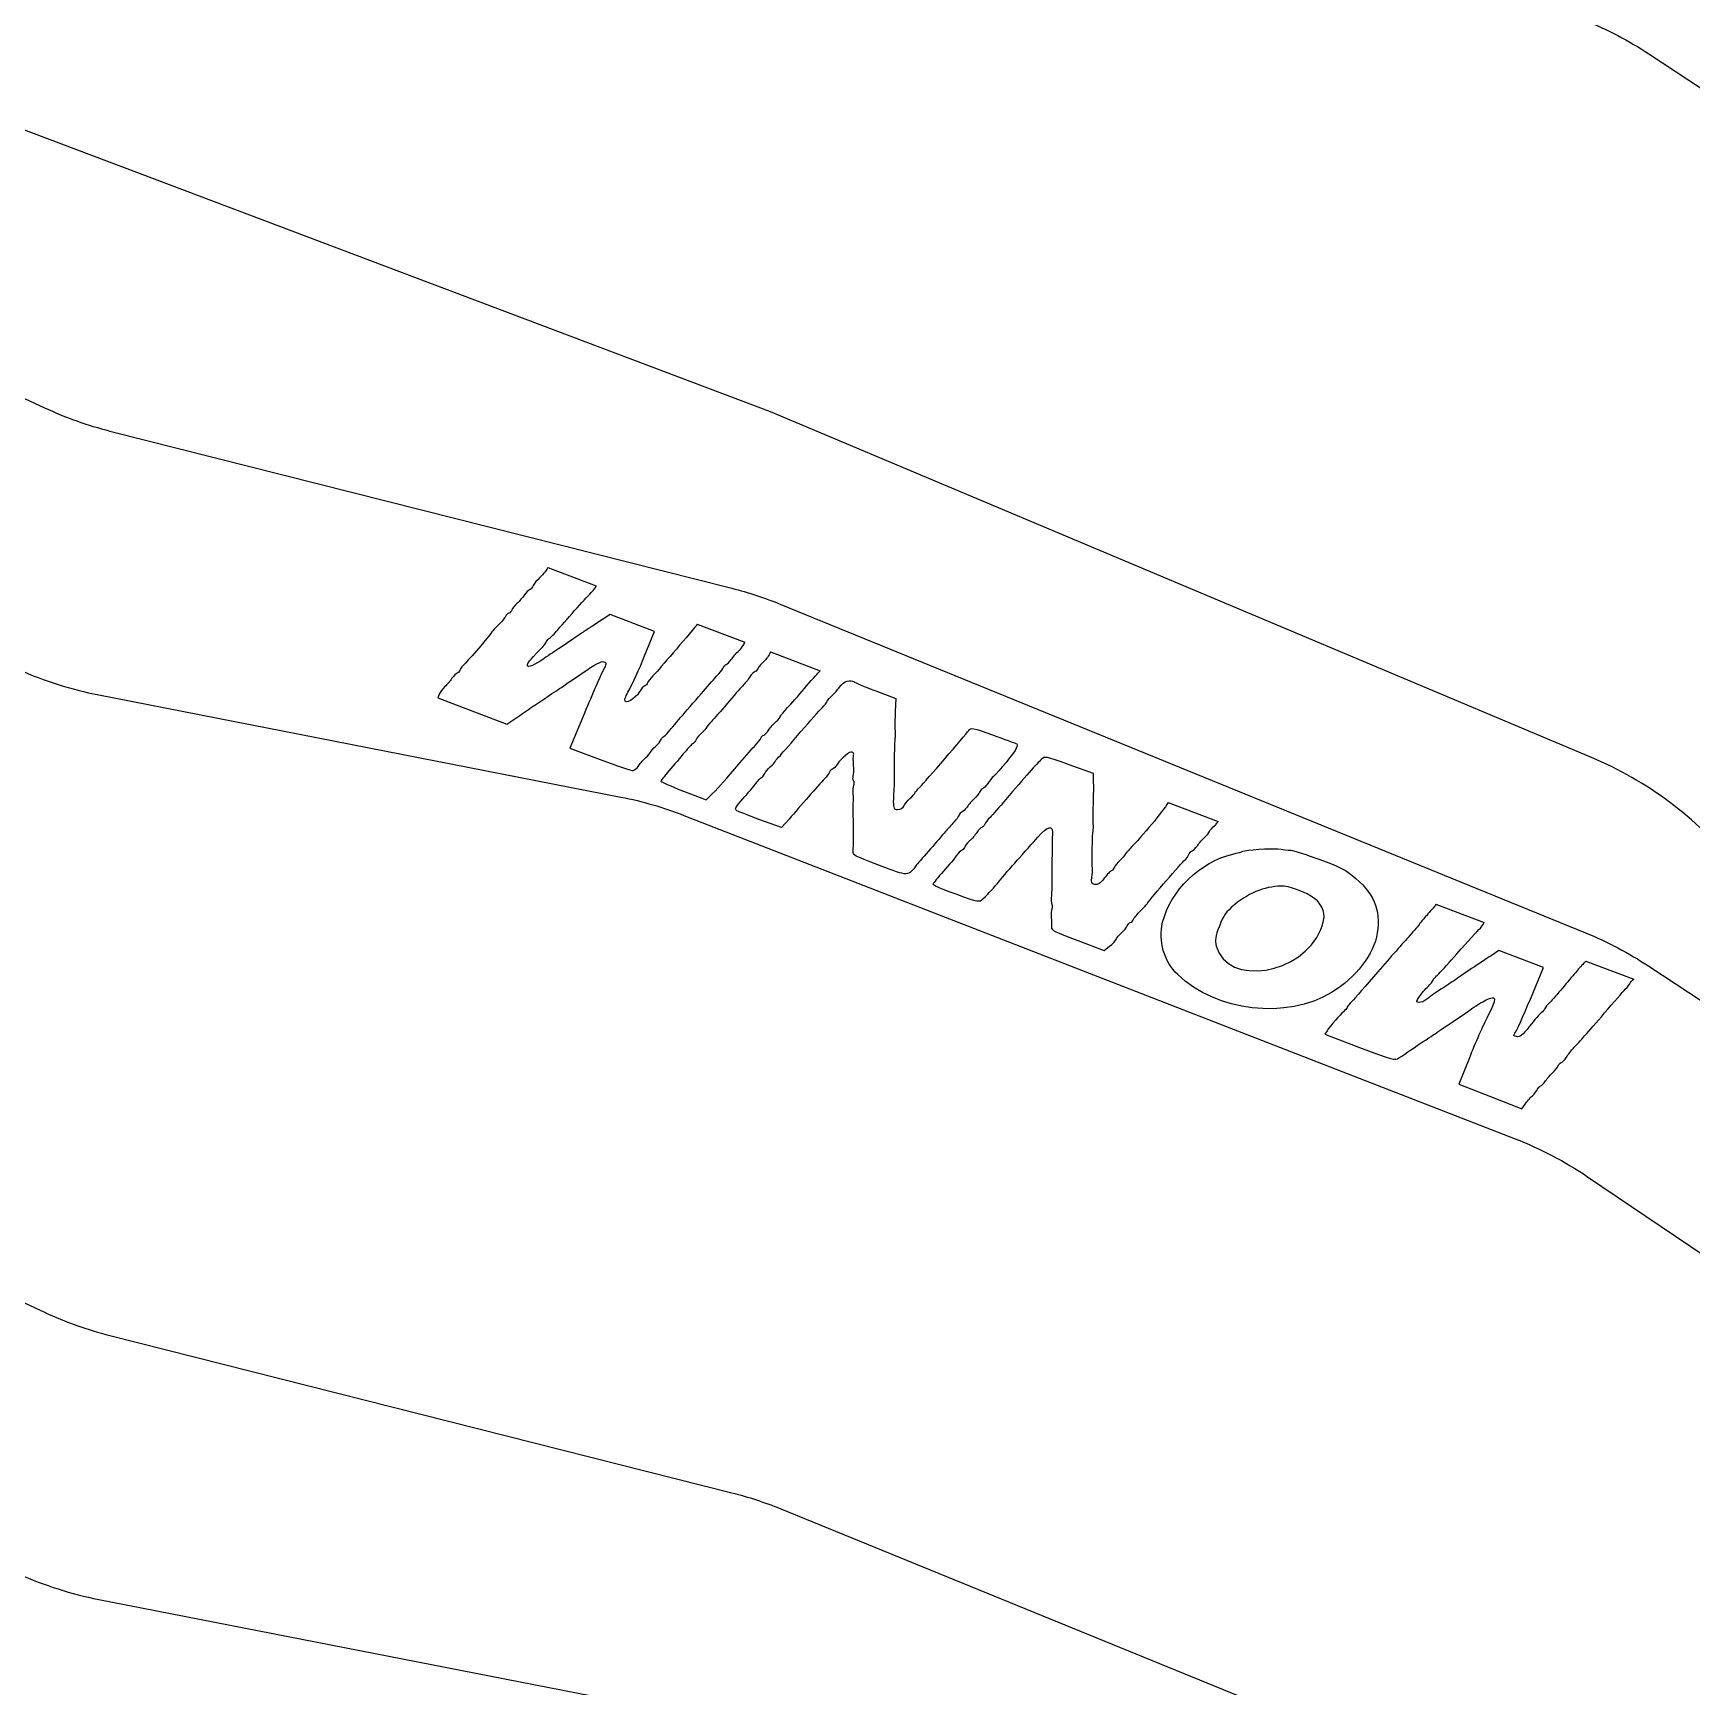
# Model space of a CAD drawing. Header units: centimetres. Extents: x 56783 to 57745, y 15612 to 15912.
# Drawn here: x 57160.63 to 57180.61, y 15796.8 to 15816.72 of the extents above; entities that cross this region are included whole.
import ezdxf

# ---------------------------------------------------------------- set-up
doc = ezdxf.new("R2010")
doc.units = ezdxf.units.CM
doc.header["$MEASUREMENT"] = 0
for name, color, linetype in [('Exterior', 7, 'Continuous'), ('Lineas', 3, 'Continuous'), ('Publicidades 2', 30, 'Continuous')]:
    doc.layers.add(name, color=color, linetype=linetype)

msp = doc.modelspace()

# ---------------------------------------------------------------- linework, layer by layer
at = {"layer": 'Exterior'}
for points in [[(57151.856, 15827.355), (57160.763, 15823.202, 0.047169), (57161.551, 15822.922), (57169.043, 15821.027, -0.034969), (57169.632, 15820.834), (57179.328, 15816.876, -0.048603), (57180.091, 15816.475), (57181.383, 15815.625, -0.079223), (57182.416, 15814.681), (57185.331, 15811.024, 0.148355), (57187.456, 15809.559), (57187.832, 15809.439)], [(57187.832, 15797.354), (57187.832, 15799.193), (57187.665, 15799.278, -0.104547), (57186.234, 15800.432), (57181.122, 15806.708, 0.122793), (57179.401, 15807.997), (57169.509, 15812.161), (57151.856, 15818.834)], [(57151.856, 15812.911), (57160.453, 15809.057, 0.057104), (57161.417, 15808.751), (57167.708, 15807.52, -0.044487), (57168.466, 15807.3), (57178.479, 15803.404, -0.055707), (57179.354, 15802.946), (57182.532, 15800.801, -0.027932), (57182.928, 15800.501), (57185.221, 15798.548, 0.099543), (57186.753, 15797.697), (57187.832, 15797.354)], [(57151.856, 15805.466), (57160.763, 15801.314, 0.047169), (57161.551, 15801.033), (57169.043, 15799.139, -0.034969), (57169.632, 15798.945), (57179.328, 15794.987, -0.048603), (57180.091, 15794.586), (57181.383, 15793.736, -0.079223), (57182.416, 15792.792), (57185.331, 15789.135, 0.148355), (57187.456, 15787.671), (57187.832, 15787.551)]]:
    msp.add_lwpolyline(points, format="xyb", dxfattribs=at)
at = {"layer": 'Lineas'}
for points in [[(57151.856, 15816.363), (57160.763, 15812.211, 0.047169), (57161.551, 15811.93), (57169.043, 15810.036, -0.034969), (57169.632, 15809.842), (57179.328, 15805.885, -0.048603), (57180.091, 15805.483), (57181.383, 15804.633, -0.079223), (57182.416, 15803.69), (57185.331, 15800.032, 0.148355), (57187.456, 15798.568), (57187.832, 15798.448)], [(57151.856, 15802.014), (57160.453, 15798.16, 0.057104), (57161.417, 15797.854), (57167.708, 15796.623, -0.044487), (57168.466, 15796.403), (57178.479, 15792.507, -0.055707), (57179.354, 15792.049), (57182.532, 15789.904, -0.027932), (57182.928, 15789.604), (57185.221, 15787.651, 0.099543), (57186.753, 15786.8), (57187.832, 15786.456)]]:
    msp.add_lwpolyline(points, format="xyb", dxfattribs=at)
at = {"layer": 'Publicidades 2'}
for p, q in [((57166.828, 15810.286), (57167.41, 15810.065)), ((57168.627, 15809.603), (57169.202, 15809.386)), ((57169.51, 15809.269), (57170.106, 15809.043)), ((57174.301, 15807.453), (57174.904, 15807.224)), ((57177.527, 15806.23), (57178.108, 15806.009)), ((57179.332, 15805.545), (57179.91, 15805.327))]:
    msp.add_line(p, q, dxfattribs=at)
for points, knots in [([(57166.828, 15810.286), (57166.803, 15810.242), (57166.764, 15810.198), (57166.705, 15810.138), (57166.676, 15810.11), (57166.647, 15810.071), (57166.641, 15810.055), (57166.634, 15810.037), (57166.619, 15810.021), (57166.605, 15810.017), (57166.593, 15810.015), (57166.566, 15809.987), (57166.545, 15809.956), (57166.523, 15809.924), (57166.485, 15809.88), (57166.457, 15809.855), (57166.429, 15809.831), (57166.401, 15809.794), (57166.394, 15809.776), (57166.387, 15809.758), (57166.371, 15809.738), (57166.356, 15809.737), (57166.344, 15809.734), (57166.325, 15809.716), (57166.318, 15809.697), (57166.309, 15809.68), (57166.272, 15809.633), (57166.233, 15809.596), (57166.193, 15809.56), (57166.16, 15809.521), (57166.154, 15809.511), (57166.144, 15809.487), (57165.91, 15809.215), (57165.833, 15809.134), (57165.803, 15809.105), (57165.774, 15809.067), (57165.768, 15809.051), (57165.761, 15809.032), (57165.746, 15809.017), (57165.733, 15809.013), (57165.72, 15809.01), (57165.693, 15808.983), (57165.672, 15808.951), (57165.651, 15808.92), (57165.613, 15808.875), (57165.585, 15808.851), (57165.557, 15808.826), (57165.527, 15808.786), (57165.518, 15808.761), (57165.518, 15808.761), (57165.5, 15808.714), (57165.5, 15808.714), (57165.5, 15808.714), (57166.334, 15808.398), (57166.334, 15808.398), (57166.334, 15808.398), (57166.488, 15808.504), (57166.488, 15808.504), (57166.663, 15808.625), (57166.923, 15808.798), (57166.982, 15808.836), (57167.002, 15808.85), (57167.119, 15808.93), (57167.242, 15809.014), (57167.391, 15809.117), (57167.473, 15809.161), (57167.5, 15809.151), (57167.535, 15809.138), (57167.535, 15809.126), (57167.492, 15809.044), (57167.465, 15808.991), (57167.364, 15808.762), (57167.267, 15808.532), (57167.267, 15808.532), (57167.092, 15808.111), (57167.092, 15808.111), (57167.092, 15808.111), (57167.458, 15807.972), (57167.458, 15807.972), (57167.659, 15807.896), (57167.838, 15807.837), (57167.855, 15807.84), (57167.871, 15807.844), (57167.902, 15807.869), (57167.922, 15807.899), (57167.944, 15807.931), (57167.981, 15807.973), (57168.006, 15807.996), (57168.033, 15808.019), (57168.059, 15808.049), (57168.063, 15808.061), (57168.069, 15808.076), (57168.097, 15808.107), (57168.125, 15808.131), (57168.154, 15808.158), (57168.184, 15808.194), (57168.191, 15808.212), (57168.197, 15808.228), (57168.214, 15808.248), (57168.229, 15808.256), (57168.243, 15808.263), (57168.277, 15808.297), (57168.302, 15808.332), (57168.329, 15808.366), (57168.41, 15808.462), (57168.483, 15808.544), (57168.554, 15808.627), (57168.666, 15808.754), (57168.728, 15808.826), (57168.791, 15808.898), (57168.862, 15808.981), (57168.886, 15809.007), (57168.913, 15809.035), (57168.937, 15809.068), (57168.943, 15809.084), (57168.949, 15809.1), (57168.964, 15809.114), (57168.977, 15809.118), (57168.99, 15809.12), (57169.016, 15809.148), (57169.037, 15809.177), (57169.058, 15809.209), (57169.1, 15809.256), (57169.13, 15809.287), (57169.158, 15809.312), (57169.183, 15809.347), (57169.202, 15809.386)], [0.1881178, 0.1881178, 0.1881178, 0.1881178, 0.1927711, 0.1927711, 0.1927711, 0.2048193, 0.2048193, 0.2048193, 0.2168675, 0.2168675, 0.2168675, 0.2289157, 0.2289157, 0.2289157, 0.2409639, 0.2409639, 0.2409639, 0.253012, 0.253012, 0.253012, 0.2650602, 0.2650602, 0.2650602, 0.2771084, 0.2771084, 0.2771084, 0.2891566, 0.2891566, 0.2891566, 0.3012048, 0.3012048, 0.3012048, 0.313253, 0.313253, 0.313253, 0.3253012, 0.3253012, 0.3253012, 0.3373494, 0.3373494, 0.3373494, 0.3493976, 0.3493976, 0.3493976, 0.3614458, 0.3614458, 0.3614458, 0.373494, 0.373494, 0.373494, 0.3855422, 0.3855422, 0.3855422, 0.3975904, 0.3975904, 0.3975904, 0.4096386, 0.4096386, 0.4096386, 0.4216867, 0.4216867, 0.4216867, 0.4337349, 0.4337349, 0.4337349, 0.4457831, 0.4457831, 0.4457831, 0.4578313, 0.4578313, 0.4578313, 0.4698795, 0.4698795, 0.4698795, 0.4819277, 0.4819277, 0.4819277, 0.4939759, 0.4939759, 0.4939759, 0.5060241, 0.5060241, 0.5060241, 0.5180723, 0.5180723, 0.5180723, 0.5301205, 0.5301205, 0.5301205, 0.5421687, 0.5421687, 0.5421687, 0.5542169, 0.5542169, 0.5542169, 0.5662651, 0.5662651, 0.5662651, 0.5783133, 0.5783133, 0.5783133, 0.5903614, 0.5903614, 0.5903614, 0.6024096, 0.6024096, 0.6024096, 0.6144578, 0.6144578, 0.6144578, 0.626506, 0.626506, 0.626506, 0.6385542, 0.6385542, 0.6385542, 0.6506024, 0.6506024, 0.6506024, 0.6626506, 0.6626506, 0.6626506, 0.6746988, 0.6746988, 0.6746988, 0.6792057, 0.6792057, 0.6792057, 0.6792057]), ([(57168.627, 15809.603), (57168.619, 15809.591), (57168.61, 15809.579), (57168.599, 15809.566), (57168.427, 15809.361), (57168.139, 15809.028), (57168.093, 15808.98), (57168.064, 15808.951), (57168.035, 15808.913), (57168.029, 15808.897), (57168.022, 15808.878), (57168.007, 15808.863), (57167.994, 15808.86), (57167.981, 15808.858), (57167.952, 15808.823), (57167.928, 15808.785), (57167.877, 15808.699), (57167.756, 15808.634), (57167.754, 15808.691), (57167.754, 15808.71), (57167.782, 15808.772), (57167.814, 15808.826), (57167.847, 15808.881), (57167.929, 15809.059), (57167.993, 15809.222), (57167.993, 15809.222), (57168.111, 15809.516), (57168.111, 15809.516), (57168.111, 15809.516), (57167.579, 15809.718), (57167.579, 15809.718), (57167.579, 15809.718), (57167.43, 15809.622), (57167.43, 15809.622), (57167.349, 15809.569), (57167.271, 15809.519), (57167.256, 15809.51), (57167.242, 15809.502), (57167.162, 15809.447), (57167.08, 15809.39), (57166.995, 15809.333), (57166.904, 15809.271), (57166.879, 15809.255), (57166.851, 15809.238), (57166.807, 15809.207), (57166.781, 15809.189), (57166.677, 15809.114), (57166.578, 15809.074), (57166.581, 15809.106), (57166.58, 15809.134), (57166.597, 15809.156), (57166.74, 15809.303), (57166.774, 15809.337), (57166.805, 15809.377), (57166.812, 15809.393), (57166.818, 15809.409), (57166.834, 15809.427), (57166.846, 15809.434), (57166.861, 15809.442), (57166.906, 15809.488), (57166.948, 15809.536), (57167.075, 15809.687), (57167.301, 15809.936), (57167.361, 15809.997), (57167.382, 15810.018), (57167.398, 15810.039), (57167.41, 15810.065)], [0.3439184, 0.3439184, 0.3439184, 0.3439184, 0.3478261, 0.3478261, 0.3478261, 0.3695652, 0.3695652, 0.3695652, 0.3913043, 0.3913043, 0.3913043, 0.4130435, 0.4130435, 0.4130435, 0.4347826, 0.4347826, 0.4347826, 0.4565217, 0.4565217, 0.4565217, 0.4782609, 0.4782609, 0.4782609, 0.5, 0.5, 0.5, 0.5217391, 0.5217391, 0.5217391, 0.5434783, 0.5434783, 0.5434783, 0.5652174, 0.5652174, 0.5652174, 0.5869565, 0.5869565, 0.5869565, 0.6086957, 0.6086957, 0.6086957, 0.6304348, 0.6304348, 0.6304348, 0.6521739, 0.6521739, 0.6521739, 0.673913, 0.673913, 0.673913, 0.6956522, 0.6956522, 0.6956522, 0.7173913, 0.7173913, 0.7173913, 0.7391304, 0.7391304, 0.7391304, 0.7608696, 0.7608696, 0.7608696, 0.7826087, 0.7826087, 0.7826087, 0.7894063, 0.7894063, 0.7894063, 0.7894063]), ([(57169.51, 15809.269), (57169.487, 15809.223), (57169.457, 15809.178), (57169.432, 15809.156), (57169.401, 15809.131), (57169.368, 15809.092), (57169.361, 15809.073), (57169.354, 15809.055), (57169.338, 15809.037), (57169.324, 15809.033), (57169.312, 15809.031), (57169.282, 15809.002), (57169.26, 15808.969), (57169.241, 15808.936), (57169.198, 15808.886), (57169.171, 15808.857), (57169.144, 15808.83), (57169.061, 15808.735), (57168.986, 15808.646), (57168.913, 15808.559), (57168.827, 15808.463), (57168.799, 15808.431), (57168.769, 15808.403), (57168.743, 15808.37), (57168.738, 15808.358), (57168.734, 15808.348), (57168.706, 15808.317), (57168.678, 15808.292), (57168.649, 15808.265), (57168.619, 15808.23), (57168.612, 15808.212), (57168.605, 15808.193), (57168.591, 15808.175), (57168.583, 15808.171), (57168.572, 15808.166), (57168.53, 15808.125), (57168.492, 15808.079), (57168.452, 15808.031), (57168.37, 15807.936), (57168.309, 15807.863), (57168.247, 15807.79), (57168.193, 15807.724), (57168.189, 15807.714), (57168.186, 15807.705), (57168.308, 15807.65), (57168.46, 15807.592), (57168.46, 15807.592), (57168.736, 15807.488), (57168.736, 15807.488), (57168.736, 15807.488), (57168.808, 15807.559), (57168.808, 15807.559), (57168.898, 15807.649), (57168.968, 15807.728), (57169.141, 15807.931), (57169.215, 15808.021), (57169.3, 15808.115), (57169.328, 15808.146), (57169.357, 15808.175), (57169.386, 15808.213), (57169.392, 15808.23), (57169.399, 15808.248), (57169.414, 15808.264), (57169.428, 15808.268), (57169.44, 15808.27), (57169.467, 15808.297), (57169.488, 15808.329), (57169.51, 15808.361), (57169.548, 15808.405), (57169.576, 15808.43), (57169.604, 15808.454), (57169.629, 15808.484), (57169.635, 15808.499), (57169.64, 15808.513), (57169.668, 15808.549), (57169.698, 15808.58), (57169.729, 15808.611), (57169.815, 15808.709), (57169.89, 15808.795), (57169.964, 15808.885), (57170.049, 15808.981), (57170.08, 15809.012), (57170.09, 15809.023), (57170.099, 15809.032), (57170.106, 15809.043)], [0.2734931, 0.2734931, 0.2734931, 0.2734931, 0.2884615, 0.2884615, 0.2884615, 0.3076923, 0.3076923, 0.3076923, 0.3269231, 0.3269231, 0.3269231, 0.3461538, 0.3461538, 0.3461538, 0.3653846, 0.3653846, 0.3653846, 0.3846154, 0.3846154, 0.3846154, 0.4038462, 0.4038462, 0.4038462, 0.4230769, 0.4230769, 0.4230769, 0.4423077, 0.4423077, 0.4423077, 0.4615385, 0.4615385, 0.4615385, 0.4807692, 0.4807692, 0.4807692, 0.5, 0.5, 0.5, 0.5192308, 0.5192308, 0.5192308, 0.5384615, 0.5384615, 0.5384615, 0.5576923, 0.5576923, 0.5576923, 0.5769231, 0.5769231, 0.5769231, 0.5961538, 0.5961538, 0.5961538, 0.6153846, 0.6153846, 0.6153846, 0.6346154, 0.6346154, 0.6346154, 0.6538462, 0.6538462, 0.6538462, 0.6730769, 0.6730769, 0.6730769, 0.6923077, 0.6923077, 0.6923077, 0.7115385, 0.7115385, 0.7115385, 0.7307692, 0.7307692, 0.7307692, 0.75, 0.75, 0.75, 0.7692308, 0.7692308, 0.7692308, 0.7884615, 0.7884615, 0.7884615, 0.7922304, 0.7922304, 0.7922304, 0.7922304]), ([(57170.433, 15808.917), (57170.402, 15808.91), (57170.361, 15808.877), (57170.34, 15808.845), (57170.318, 15808.813), (57170.281, 15808.769), (57170.253, 15808.745), (57170.225, 15808.72), (57170.199, 15808.69), (57170.194, 15808.676), (57170.188, 15808.661), (57170.158, 15808.626), (57170.13, 15808.594), (57170.1, 15808.564), (57169.986, 15808.436), (57169.876, 15808.309), (57169.77, 15808.183), (57169.656, 15808.055), (57169.628, 15808.023), (57169.598, 15807.995), (57169.572, 15807.963), (57169.567, 15807.95), (57169.563, 15807.94), (57169.535, 15807.909), (57169.507, 15807.884), (57169.478, 15807.857), (57169.448, 15807.822), (57169.441, 15807.804), (57169.435, 15807.787), (57169.419, 15807.768), (57169.404, 15807.759), (57169.389, 15807.753), (57169.356, 15807.719), (57169.331, 15807.684), (57169.306, 15807.649), (57169.236, 15807.565), (57169.177, 15807.501), (57169.098, 15807.411), (57169.078, 15807.377), (57169.094, 15807.362), (57169.106, 15807.352), (57169.235, 15807.301), (57169.381, 15807.248), (57169.381, 15807.248), (57169.643, 15807.155), (57169.643, 15807.155), (57169.643, 15807.155), (57169.739, 15807.26), (57169.739, 15807.26), (57169.789, 15807.318), (57169.893, 15807.438), (57169.968, 15807.524), (57170.044, 15807.613), (57170.129, 15807.707), (57170.157, 15807.738), (57170.187, 15807.767), (57170.215, 15807.805), (57170.221, 15807.822), (57170.228, 15807.84), (57170.244, 15807.856), (57170.256, 15807.858), (57170.269, 15807.86), (57170.295, 15807.885), (57170.312, 15807.914), (57170.366, 15807.992), (57170.464, 15808.074), (57170.493, 15808.063), (57170.508, 15808.058), (57170.515, 15808.041), (57170.51, 15808.028), (57170.507, 15808.013), (57170.505, 15807.958), (57170.51, 15807.904), (57170.516, 15807.851), (57170.512, 15807.791), (57170.507, 15807.772), (57170.5, 15807.754), (57170.502, 15807.727), (57170.51, 15807.717), (57170.52, 15807.706), (57170.519, 15807.681), (57170.512, 15807.662), (57170.505, 15807.644), (57170.503, 15807.595), (57170.507, 15807.556), (57170.512, 15807.52), (57170.512, 15807.477), (57170.508, 15807.467), (57170.504, 15807.455), (57170.502, 15807.413), (57170.505, 15807.372), (57170.506, 15807.33), (57170.507, 15807.254), (57170.509, 15807.202), (57170.508, 15807.151), (57170.509, 15807.066), (57170.508, 15807.015), (57170.51, 15806.963), (57170.508, 15806.898), (57170.505, 15806.871), (57170.5, 15806.819), (57170.506, 15806.817), (57170.823, 15806.697), (57171.182, 15806.561), (57171.161, 15806.561), (57171.27, 15806.703), (57171.296, 15806.733), (57171.369, 15806.82), (57171.438, 15806.897), (57171.505, 15806.975), (57171.584, 15807.066), (57171.613, 15807.1), (57171.642, 15807.133), (57171.688, 15807.186), (57171.718, 15807.217), (57171.746, 15807.246), (57171.774, 15807.285), (57171.781, 15807.301), (57171.788, 15807.319), (57171.803, 15807.335), (57171.816, 15807.339), (57171.829, 15807.341), (57171.856, 15807.369), (57171.877, 15807.4), (57171.898, 15807.432), (57171.936, 15807.476), (57171.964, 15807.501), (57171.992, 15807.525), (57172.02, 15807.562), (57172.027, 15807.58), (57172.034, 15807.598), (57172.05, 15807.616), (57172.063, 15807.62), (57172.076, 15807.622), (57172.105, 15807.651), (57172.127, 15807.683), (57172.147, 15807.717), (57172.178, 15807.755), (57172.195, 15807.769), (57172.253, 15807.818), (57172.45, 15808.059), (57172.471, 15808.11), (57172.484, 15808.137), (57172.483, 15808.164), (57172.467, 15808.167), (57172.452, 15808.171), (57172.325, 15808.217), (57172.185, 15808.27), (57171.938, 15808.359), (57171.927, 15808.36), (57171.898, 15808.322), (57171.852, 15808.26), (57171.372, 15807.706), (57171.311, 15807.643), (57171.281, 15807.614), (57171.255, 15807.582), (57171.25, 15807.57), (57171.246, 15807.56), (57171.218, 15807.528), (57171.19, 15807.504), (57171.161, 15807.477), (57171.131, 15807.442), (57171.125, 15807.425), (57171.11, 15807.384), (57171.053, 15807.359), (57171.012, 15807.374), (57170.992, 15807.382), (57170.985, 15807.434), (57170.991, 15807.53), (57170.997, 15807.607), (57171.001, 15807.704), (57170.999, 15807.742), (57170.995, 15807.868), (57171.002, 15808.212), (57171.008, 15808.229), (57171.011, 15808.237), (57171.013, 15808.278), (57171.01, 15808.319), (57171.007, 15808.362), (57171.009, 15808.465), (57171.011, 15808.553), (57171.011, 15808.553), (57171.018, 15808.707), (57171.018, 15808.707), (57171.018, 15808.707), (57170.777, 15808.799), (57170.777, 15808.799), (57170.646, 15808.848), (57170.526, 15808.898), (57170.512, 15808.911), (57170.5, 15808.922), (57170.464, 15808.925), (57170.433, 15808.917)], [0, 0, 0, 0, 0.015625, 0.015625, 0.015625, 0.03125, 0.03125, 0.03125, 0.046875, 0.046875, 0.046875, 0.0625, 0.0625, 0.0625, 0.078125, 0.078125, 0.078125, 0.09375, 0.09375, 0.09375, 0.109375, 0.109375, 0.109375, 0.125, 0.125, 0.125, 0.140625, 0.140625, 0.140625, 0.15625, 0.15625, 0.15625, 0.171875, 0.171875, 0.171875, 0.1875, 0.1875, 0.1875, 0.203125, 0.203125, 0.203125, 0.21875, 0.21875, 0.21875, 0.234375, 0.234375, 0.234375, 0.25, 0.25, 0.25, 0.265625, 0.265625, 0.265625, 0.28125, 0.28125, 0.28125, 0.296875, 0.296875, 0.296875, 0.3125, 0.3125, 0.3125, 0.328125, 0.328125, 0.328125, 0.34375, 0.34375, 0.34375, 0.359375, 0.359375, 0.359375, 0.375, 0.375, 0.375, 0.390625, 0.390625, 0.390625, 0.40625, 0.40625, 0.40625, 0.421875, 0.421875, 0.421875, 0.4375, 0.4375, 0.4375, 0.453125, 0.453125, 0.453125, 0.46875, 0.46875, 0.46875, 0.484375, 0.484375, 0.484375, 0.5, 0.5, 0.5, 0.515625, 0.515625, 0.515625, 0.53125, 0.53125, 0.53125, 0.546875, 0.546875, 0.546875, 0.5625, 0.5625, 0.5625, 0.578125, 0.578125, 0.578125, 0.59375, 0.59375, 0.59375, 0.609375, 0.609375, 0.609375, 0.625, 0.625, 0.625, 0.640625, 0.640625, 0.640625, 0.65625, 0.65625, 0.65625, 0.671875, 0.671875, 0.671875, 0.6875, 0.6875, 0.6875, 0.703125, 0.703125, 0.703125, 0.71875, 0.71875, 0.71875, 0.734375, 0.734375, 0.734375, 0.75, 0.75, 0.75, 0.765625, 0.765625, 0.765625, 0.78125, 0.78125, 0.78125, 0.796875, 0.796875, 0.796875, 0.8125, 0.8125, 0.8125, 0.828125, 0.828125, 0.828125, 0.84375, 0.84375, 0.84375, 0.859375, 0.859375, 0.859375, 0.875, 0.875, 0.875, 0.890625, 0.890625, 0.890625, 0.90625, 0.90625, 0.90625, 0.921875, 0.921875, 0.921875, 0.9375, 0.9375, 0.9375, 0.953125, 0.953125, 0.953125, 0.96875, 0.96875, 0.96875, 0.984375, 0.984375, 0.984375, 1, 1, 1, 1]), ([(57174.301, 15807.453), (57174.228, 15807.339), (57173.997, 15807.059), (57173.838, 15806.896), (57173.809, 15806.867), (57173.782, 15806.835), (57173.778, 15806.823), (57173.774, 15806.812), (57173.746, 15806.781), (57173.718, 15806.756), (57173.689, 15806.73), (57173.659, 15806.694), (57173.652, 15806.676), (57173.645, 15806.658), (57173.631, 15806.639), (57173.62, 15806.634), (57173.606, 15806.63), (57173.567, 15806.589), (57173.531, 15806.542), (57173.481, 15806.478), (57173.45, 15806.46), (57173.416, 15806.468), (57173.379, 15806.475), (57173.371, 15806.492), (57173.382, 15806.551), (57173.388, 15806.591), (57173.39, 15806.639), (57173.389, 15806.661), (57173.381, 15806.715), (57173.388, 15807.092), (57173.396, 15807.113), (57173.399, 15807.121), (57173.401, 15807.162), (57173.397, 15807.203), (57173.397, 15807.246), (57173.396, 15807.347), (57173.399, 15807.43), (57173.404, 15807.58), (57173.404, 15807.616), (57173.402, 15807.74), (57173.402, 15807.74), (57173.401, 15807.806), (57173.401, 15807.806), (57173.401, 15807.806), (57173.108, 15807.91), (57173.108, 15807.91), (57172.817, 15808.014), (57172.815, 15808.015), (57172.771, 15807.973), (57172.724, 15807.929), (57172.573, 15807.76), (57172.344, 15807.49), (57172.269, 15807.404), (57172.184, 15807.307), (57172.155, 15807.276), (57172.126, 15807.247), (57172.097, 15807.209), (57172.091, 15807.193), (57172.084, 15807.174), (57172.069, 15807.159), (57172.056, 15807.155), (57172.043, 15807.152), (57172.016, 15807.125), (57171.995, 15807.093), (57171.973, 15807.062), (57171.936, 15807.017), (57171.908, 15806.993), (57171.88, 15806.968), (57171.852, 15806.932), (57171.845, 15806.914), (57171.838, 15806.895), (57171.822, 15806.878), (57171.808, 15806.873), (57171.796, 15806.871), (57171.77, 15806.846), (57171.748, 15806.814), (57171.73, 15806.784), (57171.659, 15806.701), (57171.593, 15806.627), (57171.528, 15806.554), (57171.471, 15806.484), (57171.467, 15806.474), (57171.462, 15806.461), (57171.571, 15806.415), (57171.742, 15806.353), (57172.021, 15806.254), (57172.025, 15806.253), (57172.069, 15806.294), (57172.15, 15806.372), (57172.195, 15806.422), (57172.269, 15806.512), (57172.309, 15806.562), (57172.405, 15806.673), (57172.482, 15806.759), (57172.559, 15806.846), (57172.67, 15806.971), (57172.731, 15807.039), (57172.856, 15807.177), (57172.912, 15807.188), (57172.906, 15807.074), (57172.902, 15806.977), (57172.899, 15806.711), (57172.899, 15806.542), (57172.9, 15806.471), (57172.897, 15806.377), (57172.894, 15806.333), (57172.89, 15806.29), (57172.893, 15806.242), (57172.899, 15806.228), (57172.905, 15806.212), (57172.905, 15806.188), (57172.899, 15806.172), (57172.893, 15806.156), (57172.889, 15806.11), (57172.892, 15806.069), (57172.895, 15806.026), (57172.894, 15805.975), (57172.895, 15805.953), (57172.893, 15805.916), (57172.927, 15805.899), (57173.211, 15805.791), (57173.211, 15805.791), (57173.529, 15805.671), (57173.529, 15805.671), (57173.529, 15805.671), (57173.595, 15805.723), (57173.595, 15805.723), (57173.631, 15805.749), (57173.666, 15805.787), (57173.673, 15805.806), (57173.68, 15805.824), (57173.711, 15805.862), (57173.739, 15805.886), (57173.768, 15805.913), (57173.799, 15805.95), (57173.806, 15805.969), (57173.813, 15805.987), (57173.831, 15806.006), (57173.844, 15806.008), (57173.858, 15806.01), (57173.875, 15806.029), (57173.882, 15806.048), (57173.891, 15806.065), (57173.928, 15806.112), (57173.967, 15806.149), (57174.007, 15806.185), (57174.04, 15806.224), (57174.046, 15806.234), (57174.055, 15806.256), (57174.411, 15806.669), (57174.491, 15806.751), (57174.521, 15806.78), (57174.549, 15806.818), (57174.555, 15806.835), (57174.562, 15806.853), (57174.578, 15806.869), (57174.591, 15806.873), (57174.603, 15806.875), (57174.63, 15806.902), (57174.652, 15806.934), (57174.673, 15806.966), (57174.711, 15807.01), (57174.739, 15807.035), (57174.767, 15807.059), (57174.793, 15807.091), (57174.799, 15807.106), (57174.804, 15807.12), (57174.834, 15807.155), (57174.866, 15807.183), (57174.883, 15807.199), (57174.895, 15807.21), (57174.904, 15807.224)], [0.1293502, 0.1293502, 0.1293502, 0.1293502, 0.1395349, 0.1395349, 0.1395349, 0.1511628, 0.1511628, 0.1511628, 0.1627907, 0.1627907, 0.1627907, 0.1744186, 0.1744186, 0.1744186, 0.1860465, 0.1860465, 0.1860465, 0.1976744, 0.1976744, 0.1976744, 0.2093023, 0.2093023, 0.2093023, 0.2209302, 0.2209302, 0.2209302, 0.2325581, 0.2325581, 0.2325581, 0.244186, 0.244186, 0.244186, 0.255814, 0.255814, 0.255814, 0.2674419, 0.2674419, 0.2674419, 0.2790698, 0.2790698, 0.2790698, 0.2906977, 0.2906977, 0.2906977, 0.3023256, 0.3023256, 0.3023256, 0.3139535, 0.3139535, 0.3139535, 0.3255814, 0.3255814, 0.3255814, 0.3372093, 0.3372093, 0.3372093, 0.3488372, 0.3488372, 0.3488372, 0.3604651, 0.3604651, 0.3604651, 0.372093, 0.372093, 0.372093, 0.3837209, 0.3837209, 0.3837209, 0.3953488, 0.3953488, 0.3953488, 0.4069767, 0.4069767, 0.4069767, 0.4186047, 0.4186047, 0.4186047, 0.4302326, 0.4302326, 0.4302326, 0.4418605, 0.4418605, 0.4418605, 0.4534884, 0.4534884, 0.4534884, 0.4651163, 0.4651163, 0.4651163, 0.4767442, 0.4767442, 0.4767442, 0.4883721, 0.4883721, 0.4883721, 0.5, 0.5, 0.5, 0.5116279, 0.5116279, 0.5116279, 0.5232558, 0.5232558, 0.5232558, 0.5348837, 0.5348837, 0.5348837, 0.5465116, 0.5465116, 0.5465116, 0.5581395, 0.5581395, 0.5581395, 0.5697674, 0.5697674, 0.5697674, 0.5813953, 0.5813953, 0.5813953, 0.5930233, 0.5930233, 0.5930233, 0.6046512, 0.6046512, 0.6046512, 0.6162791, 0.6162791, 0.6162791, 0.627907, 0.627907, 0.627907, 0.6395349, 0.6395349, 0.6395349, 0.6511628, 0.6511628, 0.6511628, 0.6627907, 0.6627907, 0.6627907, 0.6744186, 0.6744186, 0.6744186, 0.6860465, 0.6860465, 0.6860465, 0.6976744, 0.6976744, 0.6976744, 0.7093023, 0.7093023, 0.7093023, 0.7209302, 0.7209302, 0.7209302, 0.7325581, 0.7325581, 0.7325581, 0.744186, 0.744186, 0.744186, 0.755814, 0.755814, 0.755814, 0.7674419, 0.7674419, 0.7674419, 0.7790698, 0.7790698, 0.7790698, 0.782698, 0.782698, 0.782698, 0.782698]), ([(57175.779, 15806.879), (57175.742, 15806.882), (57175.67, 15806.89), (57175.621, 15806.895), (57175.538, 15806.905), (57175.232, 15806.883), (57175.2, 15806.867), (57175.192, 15806.863), (57175.136, 15806.847), (57175.079, 15806.833), (57174.685, 15806.739), (57174.327, 15806.392), (57174.234, 15806.012), (57174.179, 15805.787), (57174.25, 15805.54), (57174.415, 15805.382), (57174.88, 15804.934), (57175.728, 15804.835), (57176.27, 15805.166), (57176.562, 15805.343), (57176.779, 15805.626), (57176.82, 15805.883), (57176.864, 15806.166), (57176.776, 15806.37), (57176.515, 15806.579), (57176.426, 15806.648), (57176.35, 15806.686), (57176.126, 15806.769), (57175.971, 15806.825), (57175.817, 15806.874), (57175.779, 15806.879), (57175.779, 15806.879), (57175.779, 15806.879), (57175.779, 15806.879)], [0, 0, 0, 0, 0.090909, 0.090909, 0.090909, 0.181818, 0.181818, 0.181818, 0.272727, 0.272727, 0.272727, 0.363636, 0.363636, 0.363636, 0.454545, 0.454545, 0.454545, 0.545455, 0.545455, 0.545455, 0.636364, 0.636364, 0.636364, 0.727273, 0.727273, 0.727273, 0.818182, 0.818182, 0.818182, 0.909091, 0.909091, 0.909091, 1, 1, 1, 1]), ([(57176.098, 15806.269), (57176.192, 15806.16), (57176.202, 15806.086), (57176.138, 15805.925), (57175.922, 15805.38), (57175.01, 15805.234), (57174.88, 15805.726), (57174.863, 15805.798), (57174.868, 15805.836), (57174.917, 15805.965), (57174.971, 15806.103), (57174.99, 15806.129), (57175.102, 15806.225), (57175.281, 15806.375), (57175.504, 15806.457), (57175.696, 15806.445), (57175.812, 15806.436), (57176.039, 15806.338), (57176.098, 15806.269), (57176.098, 15806.269), (57176.098, 15806.269), (57176.098, 15806.269)], [0, 0, 0, 0, 0.142857, 0.142857, 0.142857, 0.285714, 0.285714, 0.285714, 0.428571, 0.428571, 0.428571, 0.571429, 0.571429, 0.571429, 0.714286, 0.714286, 0.714286, 0.857143, 0.857143, 0.857143, 1, 1, 1, 1]), ([(57177.527, 15806.23), (57177.518, 15806.215), (57177.506, 15806.2), (57177.492, 15806.183), (57177.454, 15806.139), (57177.404, 15806.081), (57177.38, 15806.055), (57177.353, 15806.027), (57177.33, 15805.998), (57177.327, 15805.99), (57177.323, 15805.98), (57177.268, 15805.914), (57177.204, 15805.845), (57177.14, 15805.773), (57176.971, 15805.582), (57176.828, 15805.416), (57176.686, 15805.252), (57176.544, 15805.092), (57176.516, 15805.061), (57176.486, 15805.032), (57176.459, 15804.998), (57176.455, 15804.986), (57176.45, 15804.974), (57176.432, 15804.95), (57176.412, 15804.934), (57176.374, 15804.902), (57176.257, 15804.768), (57176.215, 15804.706), (57176.215, 15804.706), (57176.187, 15804.663), (57176.187, 15804.663), (57176.187, 15804.663), (57176.607, 15804.504), (57176.607, 15804.504), (57177.021, 15804.347), (57177.029, 15804.344), (57177.079, 15804.377), (57177.26, 15804.498), (57177.524, 15804.674), (57177.559, 15804.698), (57177.581, 15804.713), (57177.648, 15804.761), (57177.71, 15804.8), (57177.773, 15804.842), (57177.872, 15804.912), (57177.935, 15804.954), (57177.996, 15804.999), (57178.085, 15805.054), (57178.131, 15805.076), (57178.258, 15805.141), (57178.263, 15805.097), (57178.149, 15804.878), (57178.097, 15804.776), (57177.997, 15804.551), (57177.929, 15804.378), (57177.929, 15804.378), (57177.803, 15804.062), (57177.803, 15804.062), (57177.803, 15804.062), (57178.183, 15803.911), (57178.183, 15803.911), (57178.183, 15803.911), (57178.563, 15803.763), (57178.563, 15803.763), (57178.563, 15803.763), (57178.6, 15803.819), (57178.6, 15803.819), (57178.622, 15803.85), (57178.66, 15803.897), (57178.689, 15803.921), (57178.717, 15803.946), (57178.744, 15803.982), (57178.751, 15804), (57178.758, 15804.019), (57178.774, 15804.036), (57178.788, 15804.041), (57178.8, 15804.043), (57178.827, 15804.07), (57178.848, 15804.102), (57178.87, 15804.134), (57178.908, 15804.178), (57178.936, 15804.202), (57178.964, 15804.227), (57178.991, 15804.263), (57178.998, 15804.282), (57179.005, 15804.3), (57179.021, 15804.317), (57179.035, 15804.322), (57179.047, 15804.324), (57179.077, 15804.353), (57179.099, 15804.386), (57179.118, 15804.419), (57179.159, 15804.469), (57179.186, 15804.499), (57179.264, 15804.579), (57179.346, 15804.672), (57179.559, 15804.919), (57179.666, 15805.047), (57179.779, 15805.173), (57179.807, 15805.205), (57179.837, 15805.233), (57179.865, 15805.27), (57179.871, 15805.286), (57179.877, 15805.301), (57179.892, 15805.317), (57179.91, 15805.327)], [0.1564698, 0.1564698, 0.1564698, 0.1564698, 0.1594203, 0.1594203, 0.1594203, 0.173913, 0.173913, 0.173913, 0.1884058, 0.1884058, 0.1884058, 0.2028986, 0.2028986, 0.2028986, 0.2173913, 0.2173913, 0.2173913, 0.2318841, 0.2318841, 0.2318841, 0.2463768, 0.2463768, 0.2463768, 0.2608696, 0.2608696, 0.2608696, 0.2753623, 0.2753623, 0.2753623, 0.2898551, 0.2898551, 0.2898551, 0.3043478, 0.3043478, 0.3043478, 0.3188406, 0.3188406, 0.3188406, 0.3333333, 0.3333333, 0.3333333, 0.3478261, 0.3478261, 0.3478261, 0.3623188, 0.3623188, 0.3623188, 0.3768116, 0.3768116, 0.3768116, 0.3913043, 0.3913043, 0.3913043, 0.4057971, 0.4057971, 0.4057971, 0.4202899, 0.4202899, 0.4202899, 0.4347826, 0.4347826, 0.4347826, 0.4492754, 0.4492754, 0.4492754, 0.4637681, 0.4637681, 0.4637681, 0.4782609, 0.4782609, 0.4782609, 0.4927536, 0.4927536, 0.4927536, 0.5072464, 0.5072464, 0.5072464, 0.5217391, 0.5217391, 0.5217391, 0.5362319, 0.5362319, 0.5362319, 0.5507246, 0.5507246, 0.5507246, 0.5652174, 0.5652174, 0.5652174, 0.5797101, 0.5797101, 0.5797101, 0.5942029, 0.5942029, 0.5942029, 0.6086957, 0.6086957, 0.6086957, 0.6231884, 0.6231884, 0.6231884, 0.6376812, 0.6376812, 0.6376812, 0.6506235, 0.6506235, 0.6506235, 0.6506235]), ([(57179.332, 15805.545), (57179.326, 15805.535), (57179.318, 15805.524), (57179.306, 15805.514), (57179.284, 15805.492), (57179.238, 15805.444), (57179.206, 15805.404), (57179.173, 15805.366), (57179.104, 15805.282), (57179.051, 15805.217), (57178.996, 15805.154), (57178.93, 15805.078), (57178.9, 15805.047), (57178.87, 15805.019), (57178.843, 15804.985), (57178.839, 15804.972), (57178.834, 15804.96), (57178.814, 15804.937), (57178.796, 15804.921), (57178.776, 15804.907), (57178.713, 15804.832), (57178.655, 15804.759), (57178.566, 15804.649), (57178.538, 15804.625), (57178.5, 15804.635), (57178.461, 15804.642), (57178.457, 15804.651), (57178.478, 15804.676), (57178.493, 15804.691), (57178.576, 15804.878), (57178.664, 15805.087), (57178.664, 15805.087), (57178.823, 15805.468), (57178.823, 15805.468), (57178.823, 15805.468), (57178.286, 15805.671), (57178.286, 15805.671), (57178.286, 15805.671), (57178.19, 15805.609), (57178.19, 15805.609), (57178.081, 15805.538), (57177.823, 15805.364), (57177.75, 15805.312), (57177.724, 15805.294), (57177.649, 15805.245), (57177.584, 15805.204), (57177.519, 15805.161), (57177.442, 15805.108), (57177.417, 15805.085), (57177.389, 15805.06), (57177.348, 15805.043), (57177.326, 15805.047), (57177.285, 15805.051), (57177.285, 15805.057), (57177.329, 15805.118), (57177.355, 15805.155), (57177.401, 15805.208), (57177.431, 15805.239), (57177.461, 15805.267), (57177.488, 15805.302), (57177.492, 15805.314), (57177.497, 15805.326), (57177.515, 15805.35), (57177.535, 15805.365), (57177.553, 15805.38), (57177.635, 15805.468), (57177.715, 15805.56), (57177.895, 15805.763), (57177.972, 15805.849), (57178.045, 15805.924), (57178.066, 15805.946), (57178.091, 15805.979), (57178.108, 15806.009)], [0.105111, 0.105111, 0.105111, 0.105111, 0.1111111, 0.1111111, 0.1111111, 0.1388889, 0.1388889, 0.1388889, 0.1666667, 0.1666667, 0.1666667, 0.1944444, 0.1944444, 0.1944444, 0.2222222, 0.2222222, 0.2222222, 0.25, 0.25, 0.25, 0.2777778, 0.2777778, 0.2777778, 0.3055556, 0.3055556, 0.3055556, 0.3333333, 0.3333333, 0.3333333, 0.3611111, 0.3611111, 0.3611111, 0.3888889, 0.3888889, 0.3888889, 0.4166667, 0.4166667, 0.4166667, 0.4444444, 0.4444444, 0.4444444, 0.4722222, 0.4722222, 0.4722222, 0.5, 0.5, 0.5, 0.5277778, 0.5277778, 0.5277778, 0.5555556, 0.5555556, 0.5555556, 0.5833333, 0.5833333, 0.5833333, 0.6111111, 0.6111111, 0.6111111, 0.6388889, 0.6388889, 0.6388889, 0.6666667, 0.6666667, 0.6666667, 0.6944444, 0.6944444, 0.6944444, 0.7222222, 0.7222222, 0.7222222, 0.7417491, 0.7417491, 0.7417491, 0.7417491])]:
    msp.add_open_spline(points, degree=3, knots=knots, dxfattribs=at)

doc.saveas('drawing.dxf')
